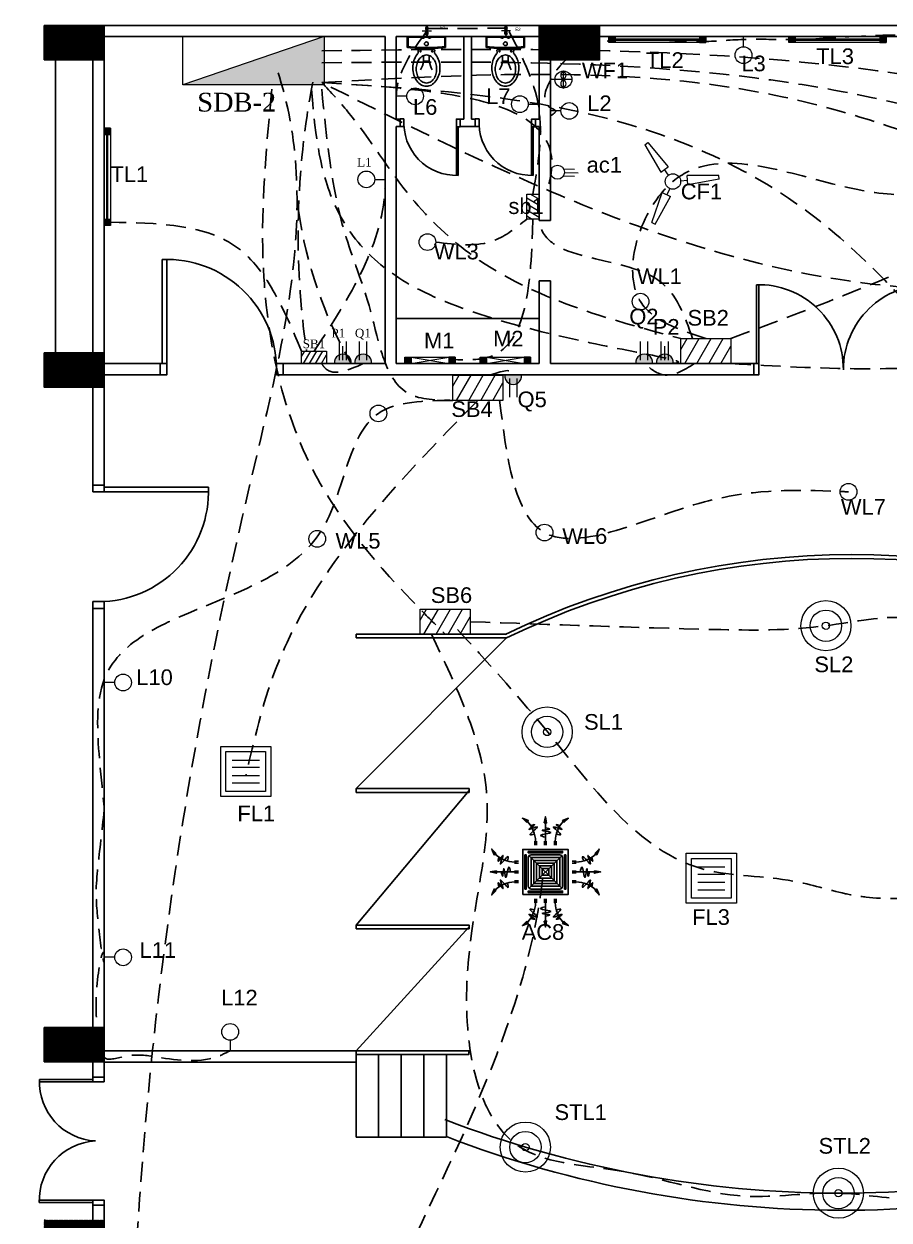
# Model space of a CAD drawing. Header units: inches. Extents: x -913 to 64634, y -1481 to 18188.
# Drawn here: x 2183.5 to 2459.6, y 3989.8 to 4371.3 of the extents above; entities that cross this region are included whole.
import ezdxf

# ---------------------------------------------------------------- set-up
doc = ezdxf.new("R2010")
doc.units = ezdxf.units.IN
doc.header["$MEASUREMENT"] = 0
doc.linetypes.add('HIDDEN', pattern=[9.525, 6.35, -3.175])
for name, color, linetype in [('AC SDB', 14, 'Continuous'), ('AIR', 7, 'Continuous'), ('AIR-00', 8, 'Continuous'), ('AIR-01', 105, 'Continuous'), ('AIR-02', 2, 'Continuous'), ('AIR-04', 40, 'Continuous'), ('ARQ-ALV', 3, 'Continuous'), ('Column', 6, 'Continuous'), ('DB TO SDB', 7, 'Continuous'), ('Door', 130, 'Continuous'), ('SB Wire', 11, 'Continuous'), ('Sofa Washroom', 8, 'Continuous'), ('Stage', 14, 'Continuous'), ('Stairs', 1, 'Continuous'), ('Wall', 150, 'Continuous'), ('Walls', 150, 'Continuous'), ('Washroom wall', 244, 'Continuous')]:
    doc.layers.add(name, color=color, linetype=linetype)
doc.layers.add('E. Fixture', color=6, linetype='Continuous', lineweight=20)
doc.layers.add('HATCH', color=251, linetype='Continuous', lineweight=5)
doc.styles.add('JASIM', font='times.ttf')
doc.styles.get("Standard").update_dxf_attribs({"font": 'arial.ttf'})
pattern_1 = [(45, (869.14106, 0), (-0.0883883476, 0.0883883476), [])]

# ---------------------------------------------------------------- blocks, each defined once
blk = doc.blocks.new('tu')
at = {"layer": 'E. Fixture'}
for p, q in [((27127.2, -3640.35), (27127.2, -3628.35)), ((27121.06, -3634.35), (27118.26, -3634.35)), ((27133.2, -3634.35), (27121.2, -3634.35))]:
    blk.add_line(p, q, dxfattribs=at)
blk.add_circle((27127.2, -3634.35), 6, dxfattribs=at)
for centre, start, end in [((27128.7, -3631.35), 116.56402, 243.43598), ((27125.7, -3631.35), 296.56402, 63.43598), ((27128.7, -3637.35), 116.56402, 243.43598), ((27125.7, -3637.35), 296.56402, 63.43598)]:
    blk.add_arc(centre, 3.35, start, end, dxfattribs=at)
blk = doc.blocks.new('14')
at = {"layer": 'E. Fixture'}
for p, q in [((26225, -3900.1), (26243, -3900.1)), ((26234, -3909.1), (26234, -3891.1))]:
    blk.add_line(p, q, dxfattribs=at)
for centre, start, end in [((26229.5, -3902.4), 26.564, 153.436), ((26229.5, -3897.9), 206.564, 333.436), ((26238.5, -3902.4), 26.564, 153.436), ((26238.5, -3897.9), 206.564, 333.436)]:
    blk.add_arc(centre, 5.03, start, end, dxfattribs=at)
blk = doc.blocks.new('oo')
at = {"layer": 'E. Fixture', "lineweight": 15}
for p, q in [((755.23, 589.1), (809.18, 589.1)), ((755.23, 589.03), (809.18, 589.03)), ((755.23, 588.97), (809.18, 588.97)), ((755.23, 588.9), (809.18, 588.9)), ((755.23, 588.77), (809.18, 588.77)), ((755.23, 588.63), (809.18, 588.63)), ((755.23, 588.57), (809.18, 588.57)), ((755.23, 588.5), (809.18, 588.5)), ((755.23, 588.43), (809.18, 588.43)), ((755.23, 588.43), (809.18, 588.43))]:
    blk.add_line(p, q, dxfattribs=at)
at = {"layer": 'E. Fixture', "color": 5, "lineweight": 15}
blk.add_lwpolyline([(751.23, 590.77), (813.18, 590.77), (813.18, 586.76), (751.23, 586.76), (751.23, 590.77)], dxfattribs=at)
at = {"layer": 'HATCH', "lineweight": 15}
for points in [[(751.23, 590.77), (755.23, 590.77), (755.23, 586.76), (751.23, 586.76)], [(751.56, 590.43), (754.89, 590.43), (754.89, 587.1), (751.56, 587.1)], [(751.89, 590.1), (754.56, 590.1), (754.56, 587.43), (751.89, 587.43)], [(752.23, 589.77), (754.23, 589.77), (754.23, 587.76), (752.23, 587.76)], [(752.56, 589.43), (753.89, 589.43), (753.89, 588.1), (752.56, 588.1)], [(752.89, 589.1), (753.56, 589.1), (753.56, 588.43), (752.89, 588.43)], [(813.18, 590.77), (809.18, 590.77), (809.18, 586.76), (813.18, 586.76)], [(812.85, 590.43), (809.51, 590.43), (809.51, 587.1), (812.85, 587.1)], [(812.52, 590.1), (809.85, 590.1), (809.85, 587.43), (812.52, 587.43)], [(812.18, 589.77), (810.18, 589.77), (810.18, 587.76), (812.18, 587.76)], [(811.85, 589.43), (810.52, 589.43), (810.52, 588.1), (811.85, 588.1)], [(811.52, 589.1), (810.85, 589.1), (810.85, 588.43), (811.52, 588.43)]]:
    blk.add_lwpolyline(points, close=True, dxfattribs=at)
blk = doc.blocks.new('S')
at = {"layer": 'E. Fixture'}
for p, q in [((27102.47, -3564.52), (27101.37, -3580.67)), ((27104.44, -3564.49), (27102.47, -3564.52)), ((27104.44, -3564.49), (27106.12, -3580.63)), ((27106.12, -3580.63), (27101.37, -3580.67)), ((27103.45, -3584.14), (27103.45, -3580.66)), ((27082.54, -3599.02), (27095.82, -3589.69)), ((27083.52, -3600.72), (27098.17, -3593.81)), ((27095.82, -3589.69), (27098.17, -3593.81)), ((27100.04, -3590.05), (27097.02, -3591.79)), ((27106.86, -3590.05), (27109.88, -3591.79)), ((27111.08, -3589.69), (27108.73, -3593.81)), ((27123.38, -3600.72), (27108.73, -3593.81)), ((27124.36, -3599.02), (27111.08, -3589.69)), ((27082.54, -3599.02), (27083.52, -3600.72)), ((27124.36, -3599.02), (27123.38, -3600.72))]:
    blk.add_line(p, q, dxfattribs=at)
blk.add_circle((27103.45, -3588.08), 3.94, dxfattribs=at)
blk = doc.blocks.new('05')
at = {"layer": 'E. Fixture'}
blk.add_hatch(color=256, dxfattribs=at).paths.add_polyline_path([(27124.32, -3822.56), (27124.32, -3814.56, 1.138442)])
for p, q in [((27122.65, -3816.83), (27113.67, -3816.83)), ((27124.32, -3822.56), (27124.32, -3814.56)), ((27122.65, -3820.28), (27113.67, -3820.28)), ((27122.65, -3818.56), (27115.97, -3818.56))]:
    blk.add_line(p, q, dxfattribs=at)
blk.add_arc((27123.8, -3818.56), 4.03, 82.5917, 277.4083, dxfattribs=at)
blk = doc.blocks.new('10')
at = {"layer": 'E. Fixture'}
blk.add_hatch(color=256, dxfattribs=at).paths.add_polyline_path([(27132.13, -3831.38), (27132.13, -3823.38, 1.138442)])
for p, q in [((27130.46, -3825.65), (27121.48, -3825.65)), ((27132.13, -3831.38), (27132.13, -3823.38)), ((27130.46, -3829.1), (27121.48, -3829.1))]:
    blk.add_line(p, q, dxfattribs=at)
blk.add_arc((27131.61, -3827.38), 4.03, 82.5917, 277.4083, dxfattribs=at)
blk = doc.blocks.new('69582')
at = {"layer": 'HATCH'}
for p, q in [((1428.68, -3959.17), (1452.68, -3959.17)), ((1428.68, -3983.17), (1428.68, -3959.17)), ((1452.68, -3959.17), (1452.68, -3983.17)), ((1431.18, -3961.67), (1450.18, -3961.67)), ((1431.18, -3980.67), (1431.18, -3961.67)), ((1450.18, -3961.67), (1450.18, -3980.67)), ((1452.68, -3983.17), (1428.68, -3983.17)), ((1450.18, -3980.67), (1431.18, -3980.67))]:
    blk.add_line(p, q, dxfattribs=at)
blk = doc.blocks.new('L4')
at = {"layer": 'E. Fixture'}
for radius in [8, 8, 5, 1.17]:
    blk.add_circle((39232.56, 28184.17), radius, dxfattribs=at)
blk = doc.blocks.new('C')
at = {"layer": 'E. Fixture'}
blk.add_hatch(color=256, dxfattribs=at).paths.add_polyline_path([(27131.114, -3595.101), (27140.34, -3595.101), (27140.34, -3591.939)])
blk.add_line((27140.34, -3591.939), (27131.114, -3595.101), dxfattribs=at)
blk.add_lwpolyline([(27131.114, -3591.939), (27140.34, -3591.939), (27140.34, -3595.101), (27131.114, -3595.101), (27131.114, -3591.939)], dxfattribs=at)
blk = doc.blocks.new('FCU-13000P (CASSETTE SPLIT)')
at = {"layer": 'AIR-00', "ltscale": 3}
for p, q in [((0, 0.523), (0, 1)), ((-0.193, 0.558), (-0.193, 0.487)), ((-0.162, 0.558), (-0.162, 0.487)), ((-0.016, 0.558), (-0.016, 0.487)), ((0.016, 0.558), (0.016, 0.487)), ((0.162, 0.558), (0.162, 0.487)), ((0.193, 0.558), (0.193, 0.487)), ((-0.523, 0), (-1, 0)), ((-0.558, 0.193), (-0.487, 0.193)), ((-0.558, 0.162), (-0.487, 0.162)), ((-0.558, 0.016), (-0.487, 0.016)), ((0.558, 0.193), (0.487, 0.193)), ((0.558, 0.162), (0.487, 0.162)), ((0.558, 0.016), (0.487, 0.016)), ((0.523, 0), (1, 0)), ((-0.558, -0.016), (-0.487, -0.016)), ((-0.558, -0.162), (-0.487, -0.162)), ((-0.558, -0.193), (-0.487, -0.193)), ((0.558, -0.016), (0.487, -0.016)), ((0.558, -0.162), (0.487, -0.162)), ((0.558, -0.193), (0.487, -0.193)), ((-0.193, -0.558), (-0.193, -0.487)), ((-0.162, -0.558), (-0.162, -0.487)), ((-0.016, -0.558), (-0.016, -0.487)), ((0, -0.523), (0, -1)), ((0.016, -0.558), (0.016, -0.487)), ((0.162, -0.558), (0.162, -0.487)), ((0.193, -0.558), (0.193, -0.487))]:
    blk.add_line(p, q, dxfattribs=at)
at = {"layer": 'AIR-00'}
for p, q in [((0.295, -0.295), (-0.295, 0.295)), ((0.295, 0.295), (-0.295, -0.295))]:
    blk.add_line(p, q, dxfattribs=at)
at = {"layer": 'AIR-00', "ltscale": 3}
for points in [[(-0.335, 0.895), (-0.311, 0.932), (-0.416, 0.973)], [(-0.022, 0.89), (0.022, 0.89), (0, 1)], [(0.335, 0.895), (0.311, 0.932), (0.416, 0.973)], [(-0.895, 0.335), (-0.932, 0.311), (-0.973, 0.416)], [(0.895, 0.335), (0.932, 0.311), (0.973, 0.416)], [(-0.89, 0.022), (-0.89, -0.022), (-1, 0)], [(0.89, 0.022), (0.89, -0.022), (1, 0)], [(-0.895, -0.335), (-0.932, -0.311), (-0.973, -0.416)], [(0.895, -0.335), (0.932, -0.311), (0.973, -0.416)], [(-0.335, -0.895), (-0.311, -0.932), (-0.416, -0.973)], [(-0.022, -0.89), (0.022, -0.89), (0, -1)], [(0.335, -0.895), (0.311, -0.932), (0.416, -0.973)]]:
    blk.add_lwpolyline(points, close=True, dxfattribs=at)
at = {"layer": 'AIR-00'}
for points in [[(-0.323, 0.914, -0.171809), (-0.178, 0.558), (-0.178, 0.522)], [(0.323, 0.914, 0.171809), (0.178, 0.558), (0.178, 0.522)], [(-0.914, 0.323, 0.171809), (-0.558, 0.178), (-0.522, 0.178)], [(0.914, 0.323, -0.171809), (0.558, 0.178), (0.522, 0.178)], [(-0.914, -0.323, -0.171809), (-0.558, -0.178), (-0.522, -0.178)], [(0.914, -0.323, 0.171809), (0.558, -0.178), (0.522, -0.178)], [(-0.323, -0.914, 0.171809), (-0.178, -0.558), (-0.178, -0.522)], [(0.323, -0.914, -0.171809), (0.178, -0.558), (0.178, -0.522)]]:
    blk.add_lwpolyline(points, format="xyb", dxfattribs=at)
for points in [[(-0.26, -0.26), (0.26, -0.26), (0.26, 0.26), (-0.26, 0.26)], [(-0.21, -0.21), (0.21, -0.21), (0.21, 0.21), (-0.21, 0.21)], [(-0.16, -0.16), (0.16, -0.16), (0.16, 0.16), (-0.16, 0.16)], [(-0.11, -0.11), (0.11, -0.11), (0.11, 0.11), (-0.11, 0.11)], [(-0.06, -0.06), (0.06, -0.06), (0.06, 0.06), (-0.06, 0.06)]]:
    blk.add_lwpolyline(points, close=True, dxfattribs=at)
at = {"layer": 'AIR-00', "ltscale": 3}
for points in [[(-0.268, 0.84), (-0.231, 0.852), (-0.134, 0.882), (-0.422, 0.704), (0.005, 0.903), (-0.358, 0.645), (-0.239, 0.678), (-0.199, 0.69)], [(0.268, 0.84), (0.231, 0.852), (0.134, 0.882), (0.422, 0.704), (-0.005, 0.903), (0.358, 0.645), (0.239, 0.678), (0.199, 0.69)], [(-0.84, 0.268), (-0.852, 0.231), (-0.882, 0.134), (-0.704, 0.422), (-0.903, -0.005), (-0.645, 0.358), (-0.678, 0.239), (-0.69, 0.199)], [(0.84, 0.268), (0.852, 0.231), (0.882, 0.134), (0.704, 0.422), (0.903, -0.005), (0.645, 0.358), (0.678, 0.239), (0.69, 0.199)], [(-0.84, -0.268), (-0.852, -0.231), (-0.882, -0.134), (-0.704, -0.422), (-0.903, 0.005), (-0.645, -0.358), (-0.678, -0.239), (-0.69, -0.199)], [(0.84, -0.268), (0.852, -0.231), (0.882, -0.134), (0.704, -0.422), (0.903, 0.005), (0.645, -0.358), (0.678, -0.239), (0.69, -0.199)], [(-0.268, -0.84), (-0.231, -0.852), (-0.134, -0.882), (-0.422, -0.704), (0.005, -0.903), (-0.358, -0.645), (-0.239, -0.678), (-0.199, -0.69)], [(0.268, -0.84), (0.231, -0.852), (0.134, -0.882), (0.422, -0.704), (-0.005, -0.903), (0.358, -0.645), (0.239, -0.678), (0.199, -0.69)]]:
    blk.add_open_spline(points, degree=3, knots=[0.0032834, 0.0032834, 0.0032834, 0.0032834, 0.0712567, 0.1924075, 0.3347111, 0.5062145, 0.5813292, 0.5813292, 0.5813292, 0.5813292], dxfattribs=at)
for points in [[(0, 0.8), (0.077, 0.776), (-0.058, 0.755), (0.098, 0.718), (-0.087, 0.663), (0, 0.631)], [(-0.8, 0), (-0.776, -0.077), (-0.755, 0.058), (-0.718, -0.098), (-0.663, 0.087), (-0.631, 0)], [(0.8, 0), (0.776, -0.077), (0.755, 0.058), (0.718, -0.098), (0.663, 0.087), (0.631, 0)], [(0, -0.8), (0.077, -0.776), (-0.058, -0.755), (0.098, -0.718), (-0.087, -0.663), (0, -0.631)]]:
    blk.add_spline(points, degree=3, dxfattribs=at)
for points in [[(-0.416, 0.973), (-0.335, 0.895), (-0.311, 0.932)], [(0, 1), (-0.022, 0.89), (0.022, 0.89)], [(0.416, 0.973), (0.335, 0.895), (0.311, 0.932)], [(-0.973, 0.416), (-0.895, 0.335), (-0.932, 0.311)], [(0.973, 0.416), (0.895, 0.335), (0.932, 0.311)], [(-1, 0), (-0.89, 0.022), (-0.89, -0.022)], [(1, 0), (0.89, 0.022), (0.89, -0.022)], [(-0.973, -0.416), (-0.895, -0.335), (-0.932, -0.311)], [(0.973, -0.416), (0.895, -0.335), (0.932, -0.311)], [(-0.416, -0.973), (-0.335, -0.895), (-0.311, -0.932)], [(0, -1), (-0.022, -0.89), (0.022, -0.89)], [(0.416, -0.973), (0.335, -0.895), (0.311, -0.932)]]:
    blk.add_solid(points, dxfattribs=at)
at = {"layer": 'AIR-01'}
for points in [[(-0.373, 0.31), (-0.348, 0.31), (-0.348, -0.31), (-0.373, -0.31)], [(-0.31, 0.372), (0.31, 0.372), (0.31, 0.348), (-0.31, 0.348)], [(0.372, 0.31), (0.348, 0.31), (0.348, -0.31), (0.372, -0.31)], [(-0.31, -0.373), (0.31, -0.373), (0.31, -0.348), (-0.31, -0.348)]]:
    blk.add_lwpolyline(points, close=True, dxfattribs=at)
at = {"layer": 'AIR-02'}
blk.add_lwpolyline([(-0.26, -0.31), (0.26, -0.31, 0.414214), (0.31, -0.26), (0.31, 0.26, 0.414214), (0.26, 0.31), (-0.26, 0.31, 0.414214), (-0.31, 0.26), (-0.31, -0.26, 0.414214)], format="xyb", close=True, dxfattribs=at)
at = {"layer": 'AIR-04'}
blk.add_lwpolyline([(-0.41, -0.41), (0.41, -0.41), (0.41, 0.41), (-0.41, 0.41)], close=True, dxfattribs=at)

msp = doc.modelspace()

# ---------------------------------------------------------------- hatches: boundary and pattern name
at = {"layer": 'Column'}
h = msp.add_hatch(dxfattribs=at)
h.set_pattern_fill('ANSI31', color=256)
h.set_pattern_definition(pattern_1)
h.paths.add_polyline_path([(2209.15, 4359.9), (2209.15, 4370.89), (2190, 4370.89), (2190, 4359.9)])
h.paths.add_polyline_path([(2209.15, 4255.44), (2209.15, 4266.43), (2190, 4266.43), (2190, 4255.44)])
h.paths.add_polyline_path([(2678.74, 4370.89), (2678.74, 4367.38), (2678.74, 4367.38), (2678.74, 4359.9), (2697.89, 4359.9), (2697.89, 4370.89)])
h.paths.add_polyline_path([(2678.87, 4266.79), (2678.87, 4255.8), (2698.02, 4255.8), (2698.02, 4266.79)])
h.paths.add_polyline_path([(2678.76, 3989.75), (2678.76, 3978.77), (2697.92, 3978.77), (2697.92, 3989.75)])
h.paths.add_polyline_path([(2678.74, 4051.23), (2678.74, 4040.24), (2697.9, 4040.24), (2697.9, 4051.23)])
h.paths.add_polyline_path([(2698.07, 3737.58), (2678.91, 3737.58), (2678.91, 3726.6), (2698.07, 3726.6)])
h.paths.add_polyline_path([(2697.88, 3536.23), (2678.74, 3536.23), (2678.74, 3528.82), (2678.73, 3525.24), (2697.88, 3525.24)])
h.paths.add_polyline_path([(2616.87, 3536.05), (2597.72, 3536.05), (2597.72, 3525.07), (2616.87, 3525.07)])
h.paths.add_polyline_path([(2518.31, 3536.05), (2499.15, 3536.05), (2499.15, 3525.07), (2518.31, 3525.07)])
h.paths.add_polyline_path([(2388.72, 3536.05), (2369.56, 3536.05), (2369.56, 3525.07), (2388.72, 3525.07)])
h.paths.add_polyline_path([(2290.33, 3525.22), (2290.33, 3528.82), (2290.37, 3536.21), (2271.22, 3536.21), (2271.22, 3525.22)])
h.paths.add_polyline_path([(2209.15, 3525.07), (2209.15, 3536.05), (2190, 3536.05), (2190, 3525.07)])
h.paths.add_polyline_path([(2190.07, 3726.6), (2209.16, 3726.6), (2209.16, 3737.58), (2190.07, 3737.58)])
h.paths.add_polyline_path([(2190.02, 3978.77), (2209.16, 3978.77), (2209.16, 3989.75), (2199.6, 3989.75), (2190.02, 3989.74)])
h.paths.add_polyline_path([(2209.16, 4040.24), (2209.16, 4051.23), (2190, 4051.23), (2190, 4040.24)])
h = msp.add_hatch(dxfattribs=at)
h.set_pattern_fill('ANSI31', color=256)
h.set_pattern_definition(pattern_1)
h.paths.add_polyline_path([(2367.14, 4370.89), (2347.98, 4370.89), (2347.98, 4359.9), (2367.14, 4359.9)])
h.paths.add_polyline_path([(2520.8, 4359.9), (2539.95, 4359.9), (2539.95, 4370.89), (2520.8, 4370.89)])
at = {"layer": 'E. Fixture', "lineweight": 5}
h = msp.add_hatch(dxfattribs=at)
h.set_pattern_fill('ANSI31', color=256, scale=13.334456, angle=105, style=0)
h.set_pattern_definition([(150, (-1371.1924, -31106.6965), (-0.8334035, -1.44349721), [])])
h.paths.add_polyline_path([(2347.95, 4309.08), (2347.95, 4317.08), (2343.95, 4317.08), (2343.95, 4309.08)])
h = msp.add_hatch(dxfattribs=at)
h.set_pattern_fill('ANSI31', color=256, scale=26.668912, angle=15, style=0)
h.set_pattern_definition([(60, (-68438.4265, 11701.2674), (-2.88699442, 1.666807), [])])
h.paths.add_polyline_path([(2393.13, 4262.98), (2409.13, 4262.98), (2409.13, 4270.98), (2393.13, 4270.98)])
h = msp.add_hatch(dxfattribs=at)
h.set_pattern_fill('ANSI31', color=256, scale=13.334456, angle=15, style=0)
h.set_pattern_definition([(60, (-33143.6511, 7982.1221), (-1.44349721, 0.8334035), [])])
h.paths.add_polyline_path([(2272.12, 4262.98), (2280.13, 4262.98), (2280.13, 4266.98), (2272.12, 4266.98)])
h = msp.add_hatch(dxfattribs=at)
h.set_pattern_fill('ANSI31', color=256, scale=26.668912, angle=15, style=0)
h.set_pattern_definition([(60, (-68511.1898, 11689.5397), (-2.88699442, 1.666807), [])])
h.paths.add_polyline_path([(2320.36, 4251.25), (2336.36, 4251.25), (2336.36, 4259.25), (2320.36, 4259.25)])
h = msp.add_hatch(dxfattribs=at)
h.set_pattern_fill('ANSI31', color=256, scale=26.668912, angle=15, style=0)
h.set_pattern_definition([(60, (-68521.6105, 11614.9365), (-2.88699442, 1.666807), [])])
h.paths.add_polyline_path([(2309.94, 4176.65), (2325.94, 4176.65), (2325.94, 4184.65), (2309.94, 4184.65)])

# ---------------------------------------------------------------- linework, layer by layer
at = {"layer": 'AC SDB', "linetype": 'HIDDEN'}
for points in [[(2184.16, 3607.7), (2193.56, 3627.88), (2205.64, 3645.88), (2216.14, 3654.38), (2225.14, 3659.88), (2240.64, 3692.88), (2252.14, 3720.88), (2269.13, 3796.14), (2270.64, 3876.88), (2295.64, 3957.38), (2329.37, 4030.11), (2348.87, 4097.12), (2349.14, 4099.38)], [(2190.14, 3608.38), (2197.56, 3622.88), (2199.93, 3627.67), (2205.64, 3634.38), (2241.14, 3664.38), (2257.14, 3687.88), (2283.64, 3718.88), (2310.14, 3741.88), (2324.14, 3792.38), (2372.14, 3829.38), (2440.14, 3872.38), (2484.64, 3950.38), (2506.64, 4021.88), (2548.63, 4100.81)]]:
    msp.add_spline(points, degree=3, dxfattribs=at)
at = {"layer": 'ARQ-ALV'}
msp.add_line((2226.96, 4259.38), (2226.96, 4262.98), dxfattribs=at)
at = {"layer": 'Column'}
for points in [[(2190, 4370.89), (2209.15, 4370.89), (2209.15, 4359.9), (2190, 4359.9)], [(2347.98, 4370.89), (2367.14, 4370.89), (2367.14, 4359.9), (2347.98, 4359.9)], [(2190, 4266.43), (2209.15, 4266.43), (2209.15, 4255.44), (2190, 4255.44)], [(2190, 4051.23), (2209.16, 4051.23), (2209.16, 4040.24), (2190, 4040.24)]]:
    msp.add_lwpolyline(points, close=True, dxfattribs=at)
at = {"layer": 'DB TO SDB', "linetype": 'HIDDEN'}
msp.add_spline([(2183.53, 3641.54), (2207.03, 3648.97), (2217.1, 3702.88), (2216.1, 3826.38), (2218.6, 3963.88), (2255.1, 4222.09), (2264.41, 4356.46), (2264.1, 4357.38)], degree=3, dxfattribs=at)
at = {"layer": 'Door'}
for p, q in [((2321.51, 4338.54), (2321.51, 4323.01)), ((2322.06, 4338.49), (2322.06, 4323.02)), ((2345.51, 4338.54), (2345.51, 4323.01)), ((2346.06, 4338.49), (2346.06, 4323.02)), ((2445, 4261.03), (2445, 4261.29))]:
    msp.add_line(p, q, dxfattribs=at)
for points in [[(2304.8, 4341.02), (2303.55, 4341.02), (2303.55, 4338.58), (2304.8, 4338.58)], [(2322.75, 4340.98), (2321.51, 4340.98), (2321.51, 4338.54), (2322.75, 4338.54)], [(2328.8, 4341.02), (2327.55, 4341.02), (2327.55, 4338.58), (2328.8, 4338.58)], [(2346.75, 4340.98), (2345.51, 4340.98), (2345.51, 4338.54), (2346.75, 4338.54)], [(2226.96, 4262.98), (2229.1, 4262.98), (2229.1, 4259.37), (2226.96, 4259.37)], [(2264.14, 4262.98), (2266.29, 4262.98), (2266.29, 4259.37), (2264.14, 4259.37)], [(2418, 4262.96), (2416.47, 4262.96), (2416.47, 4259.36), (2418, 4259.36)], [(2209.17, 4224.23), (2209.17, 4222.09), (2205.56, 4222.09), (2205.56, 4224.23)], [(2209.17, 4187.05), (2209.17, 4184.9), (2205.56, 4184.9), (2205.56, 4187.05)], [(2209.16, 4033.85), (2209.16, 4035.38), (2205.56, 4035.38), (2205.56, 4033.85)], [(2209.16, 3994.56), (2209.16, 3996.09), (2205.56, 3996.09), (2205.56, 3994.56)]]:
    msp.add_lwpolyline(points, close=True, dxfattribs=at)
for points in [[(2229.1, 4296.22), (2229.1, 4262.98), (2227.68, 4262.98), (2227.68, 4296.19)], [(2418, 4288.16), (2418, 4262.96), (2417.23, 4262.96), (2417.23, 4288.15)], [(2242.41, 4222.09), (2209.17, 4222.09), (2209.17, 4223.51), (2242.38, 4223.51)], [(2188.48, 4033.85), (2205.56, 4033.85), (2205.56, 4034.58), (2188.5, 4034.58)], [(2188.45, 3995.36), (2205.56, 3995.36), (2205.56, 3996.09), (2188.43, 3996.09)]]:
    msp.add_lwpolyline(points, dxfattribs=at)
for centre, radius, start, end in [((2321.51, 4339.76), 16.75, 175.9618, 271.893), ((2345.51, 4339.76), 16.75, 175.9618, 271.893), ((2229.1, 4261.17), 35.04, 0, 92.3291), ((2418, 4261.16), 27, 359.7257, 91.6279), ((2472, 4261.16), 27, 88.3842, 180), ((2207.37, 4222.09), 35.04, 270, 2.3291), ((2207.36, 4033.85), 18.88, 177.8055, 267.1235), ((2207.36, 3996.09), 18.93, 92.8693, 182.189)]:
    msp.add_arc(centre, radius, start, end, dxfattribs=at)
at = {"layer": 'E. Fixture', "lineweight": 5}
for p, q in [((2414.14, 4367.38), (2412.11, 4367.38)), ((2413.13, 4364.04), (2413.13, 4367.38)), ((2302.35, 4349.26), (2302.35, 4347.24)), ((2305.69, 4348.25), (2302.35, 4348.25)), ((2347.79, 4344.74), (2347.79, 4346.76)), ((2344.46, 4345.75), (2347.79, 4345.75)), ((2351.55, 4344.59), (2351.55, 4342.57)), ((2354.89, 4343.58), (2351.55, 4343.58)), ((2355.74, 4325.13), (2359.23, 4325.05)), ((2356.01, 4323.97), (2360.41, 4323.87)), ((2295.46, 4321.75), (2298.79, 4321.75)), ((2298.79, 4320.74), (2298.79, 4322.76)), ((2355.69, 4322.83), (2359.17, 4322.75)), ((2307.12, 4262.98), (2319.13, 4264.98)), ((2307.12, 4264.98), (2319.13, 4262.98)), ((2331.12, 4262.98), (2343.13, 4264.98)), ((2331.12, 4264.98), (2343.13, 4262.98)), ((2209.16, 4162.26), (2209.16, 4160.24)), ((2212.5, 4161.25), (2209.16, 4161.25)), ((2249.99, 4136.51), (2258.66, 4136.51)), ((2249.99, 4136.51), (2258.66, 4136.51)), ((2249.99, 4134.19), (2258.66, 4134.19)), ((2249.99, 4134.19), (2258.66, 4134.19)), ((2249.99, 4131.57), (2258.66, 4131.57)), ((2249.99, 4131.57), (2258.66, 4131.57)), ((2249.99, 4129.2), (2258.66, 4129.2)), ((2249.99, 4129.2), (2258.66, 4129.2)), ((2398.53, 4102.46), (2407.2, 4102.46)), ((2398.53, 4102.46), (2407.2, 4102.46)), ((2398.53, 4100.14), (2407.2, 4100.14)), ((2398.53, 4100.14), (2407.2, 4100.14)), ((2398.53, 4097.52), (2407.2, 4097.52)), ((2398.53, 4097.52), (2407.2, 4097.52)), ((2398.53, 4095.15), (2407.2, 4095.15)), ((2398.53, 4095.15), (2407.2, 4095.15)), ((2209.16, 4074.59), (2209.16, 4072.57)), ((2212.5, 4073.58), (2209.16, 4073.58)), ((2249.34, 4047.11), (2249.34, 4043.78)), ((2248.33, 4043.78), (2250.35, 4043.78))]:
    msp.add_line(p, q, dxfattribs=at)
for points in [[(2343.95, 4309.08), (2343.95, 4317.08), (2347.95, 4317.08), (2347.95, 4309.08)], [(2393.13, 4270.98), (2409.13, 4270.98), (2409.13, 4262.98), (2393.13, 4262.98)], [(2272.12, 4266.98), (2280.13, 4266.98), (2280.13, 4262.98), (2272.12, 4262.98)], [(2320.36, 4259.25), (2336.36, 4259.25), (2336.36, 4251.25), (2320.36, 4251.25)], [(2309.94, 4184.65), (2325.94, 4184.65), (2325.94, 4176.65), (2309.94, 4176.65)]]:
    msp.add_lwpolyline(points, close=True, dxfattribs=at)
at = {"layer": 'E. Fixture', "color": 252, "lineweight": 5}
for points in [[(2305.12, 4264.98), (2307.12, 4264.98), (2307.12, 4262.98), (2305.12, 4262.98)], [(2305.29, 4264.81), (2306.96, 4264.81), (2306.96, 4263.14), (2305.29, 4263.14)], [(2305.46, 4264.64), (2306.79, 4264.64), (2306.79, 4263.31), (2305.46, 4263.31)], [(2305.62, 4264.48), (2306.62, 4264.48), (2306.62, 4263.48), (2305.62, 4263.48)], [(2305.79, 4264.31), (2306.46, 4264.31), (2306.46, 4263.64), (2305.79, 4263.64)], [(2305.96, 4264.14), (2306.29, 4264.14), (2306.29, 4263.81), (2305.96, 4263.81)], [(2321.13, 4264.98), (2319.13, 4264.98), (2319.13, 4262.98), (2321.13, 4262.98)], [(2320.96, 4264.81), (2319.29, 4264.81), (2319.29, 4263.14), (2320.96, 4263.14)], [(2320.79, 4264.64), (2319.46, 4264.64), (2319.46, 4263.31), (2320.79, 4263.31)], [(2320.63, 4264.48), (2319.63, 4264.48), (2319.63, 4263.48), (2320.63, 4263.48)], [(2320.46, 4264.31), (2319.79, 4264.31), (2319.79, 4263.64), (2320.46, 4263.64)], [(2320.29, 4264.14), (2319.96, 4264.14), (2319.96, 4263.81), (2320.29, 4263.81)], [(2329.12, 4264.98), (2331.12, 4264.98), (2331.12, 4262.98), (2329.12, 4262.98)], [(2329.29, 4264.81), (2330.96, 4264.81), (2330.96, 4263.14), (2329.29, 4263.14)], [(2329.46, 4264.64), (2330.79, 4264.64), (2330.79, 4263.31), (2329.46, 4263.31)], [(2329.62, 4264.48), (2330.62, 4264.48), (2330.62, 4263.48), (2329.62, 4263.48)], [(2329.79, 4264.31), (2330.46, 4264.31), (2330.46, 4263.64), (2329.79, 4263.64)], [(2329.96, 4264.14), (2330.29, 4264.14), (2330.29, 4263.81), (2329.96, 4263.81)], [(2345.13, 4264.98), (2343.13, 4264.98), (2343.13, 4262.98), (2345.13, 4262.98)], [(2344.96, 4264.81), (2343.29, 4264.81), (2343.29, 4263.14), (2344.96, 4263.14)], [(2344.79, 4264.64), (2343.46, 4264.64), (2343.46, 4263.31), (2344.79, 4263.31)], [(2344.63, 4264.48), (2343.63, 4264.48), (2343.63, 4263.48), (2344.63, 4263.48)], [(2344.46, 4264.31), (2343.79, 4264.31), (2343.79, 4263.64), (2344.46, 4263.64)], [(2344.29, 4264.14), (2343.96, 4264.14), (2343.96, 4263.81), (2344.29, 4263.81)]]:
    msp.add_lwpolyline(points, close=True, dxfattribs=at)
for points in [[(2305.12, 4264.98), (2321.13, 4264.98), (2321.13, 4262.98), (2305.12, 4262.98), (2305.12, 4264.98)], [(2329.12, 4264.98), (2345.13, 4264.98), (2345.13, 4262.98), (2329.12, 4262.98), (2329.12, 4264.98)]]:
    msp.add_lwpolyline(points, dxfattribs=at)
at = {"layer": 'E. Fixture', "lineweight": 5}
for centre, radius in [((2413.13, 4361.38), 2.67), ((2308.35, 4348.25), 2.67), ((2341.79, 4345.75), 2.67), ((2357.55, 4343.58), 2.67), ((2292.79, 4321.75), 2.67), ((2353.78, 4324.03), 2.23), ((2312.29, 4301.75), 2.67), ((2380.29, 4282.75), 2.67), ((2296.63, 4247.08), 2.67), ((2446.63, 4222.08), 2.67), ((2277.13, 4207.08), 2.67), ((2349.63, 4209.08), 2.67), ((2215.17, 4161.25), 2.67), ((2215.17, 4073.58), 2.67), ((2249.34, 4049.78), 2.67)]:
    msp.add_circle(centre, radius, dxfattribs=at)
at = {"layer": 'SB Wire', "linetype": 'HIDDEN'}
for centre, radius, start, end in [((2528.4, 4304.08), 257.36, 169.095, 188.2886), ((2406.12, 4331.04), 136.33, 188.1175, 209.9478)]:
    msp.add_arc(centre, radius, start, end, dxfattribs=at)
for points in [[(2337.8, 4369.97), (2312.53, 4369.85)], [(2345.95, 4317.08), (2347.79, 4344.74), (2337.8, 4369.97)], [(2536.44, 4354.36), (2485.14, 4365.38), (2471.11, 4367.38), (2427.64, 4366.38), (2413.13, 4366.38), (2399.45, 4365.71), (2351.64, 4353.59), (2351.55, 4344.59), (2353.22, 4343.58), (2351.55, 4342.08)], [(2312.09, 4369.11), (2302.35, 4348.25), (2302.35, 4347.24)], [(2278.57, 4362.76), (2474.19, 4353.66), (2506.49, 4349.85), (2546.53, 4356.1), (2638.49, 4365.15)], [(2278.57, 4358.94), (2441.92, 4350.26), (2536.35, 4325.45)], [(2278.63, 4352.65), (2419.88, 4349.26), (2605.85, 4262.98)], [(2401.13, 4270.98), (2380.29, 4282.75), (2390.63, 4321.08), (2438.63, 4321.08), (2478.63, 4321.08), (2505.63, 4342.08), (2536.35, 4342.08), (2536.35, 4354.36)], [(2262.67, 4350.51), (2259.73, 4299.81), (2275.59, 4229.38), (2309.94, 4184.65), (2317.94, 4176.65)], [(2275.26, 4350.51), (2311.3, 4285.74), (2386.89, 4262.98), (2385.37, 4262.98)], [(2278.57, 4352.65), (2286.92, 4343.3), (2307.12, 4315.88), (2327.11, 4297.18), (2393.13, 4270.98)], [(2615.63, 4266.98), (2602.03, 4285.97), (2526.85, 4289.38), (2389.85, 4303.22), (2278.57, 4352.65)], [(2278.57, 4352.65), (2351.55, 4322.54), (2351.05, 4320.37)], [(2278.57, 4352.65), (2393.41, 4333.54), (2432, 4312.61), (2482.07, 4263.32)], [(2278.57, 4350.51), (2285.9, 4304.7), (2294.14, 4279.77), (2306.4, 4253.36), (2320.36, 4251.25)], [(2276.13, 4266.98), (2298.79, 4320.74), (2298.79, 4321.75), (2298.79, 4327.04)], [(2314.96, 4301.75), (2333.63, 4302.25), (2343.95, 4309.08)], [(2345.95, 4309.08), (2330.96, 4264.81), (2319.79, 4264.31)], [(2396.85, 4270.98), (2386.01, 4289.53), (2347.95, 4309.08), (2347.94, 4309.29)], [(2409.13, 4270.98), (2444.84, 4284.6), (2539.95, 4311.58), (2541.95, 4311.58)], [(2272.12, 4266.98), (2250.76, 4300.6), (2211.16, 4308.08)], [(2278.49, 4262.98), (2279.73, 4261.46), (2291.77, 4262.98)], [(2397.49, 4262.98), (2387.58, 4259.38), (2381.45, 4262.98)], [(2409.13, 4262.98), (2451.05, 4261.34), (2490.97, 4262.52)], [(2332.14, 4259.25), (2339.65, 4259.38), (2339.65, 4259.03)], [(2320.36, 4251.25), (2296.63, 4247.08), (2278.29, 4209.48), (2209.16, 4162.26), (2207.64, 4136.88), (2209.16, 4121.59)], [(2328.36, 4251.25), (2263.64, 4164.88), (2254.32, 4131.57)], [(2335.29, 4251.42), (2349.63, 4209.08), (2400.64, 4218.88), (2440.98, 4222.31), (2446.63, 4222.08)], [(2325.94, 4180.65), (2403.63, 4178.17), (2440.35, 4179.48), (2475.5, 4178.17), (2497.69, 4150.36), (2533.36, 4150.73), (2537.13, 4148.63)], [(2313.53, 4176.65), (2331.14, 4126.19), (2325.14, 4069.88), (2342.42, 4012.71), (2375, 4005.21), (2413.64, 3997.38), (2443.41, 3998.33), (2465.64, 3996.38), (2503.14, 4001.38), (2539.07, 4010.17)], [(2321.91, 4178.13), (2349.4, 4146.96), (2400.64, 4101.62), (2429.14, 4097.88), (2445.64, 4093.88), (2452.26, 4092.81), (2484.24, 4101.62), (2485.12, 4103.26)], [(2209.16, 4120.58), (2207.14, 4102.38), (2207.64, 4080.88), (2209.16, 4072.57), (2209.16, 4073.58), (2207.14, 4051.23), (2209.16, 4043.78), (2209.16, 4041.88), (2215.14, 4041.88), (2225.14, 4041.88), (2245.14, 4041.88), (2249.34, 4043.78)]]:
    msp.add_spline(points, degree=3, dxfattribs=at)
at = {"layer": 'Sofa Washroom'}
for p, q in [((2305.83, 4367.38), (2305.83, 4363.99)), ((2310.68, 4367.38), (2305.83, 4367.38)), ((2306.09, 4367.12), (2306.09, 4364.17)), ((2310.52, 4367.12), (2306.09, 4367.12)), ((2306.43, 4367.38), (2306.43, 4367.12)), ((2306.91, 4367.38), (2306.91, 4367.12)), ((2309.31, 4367.38), (2309.31, 4367.12)), ((2309.79, 4367.38), (2309.79, 4367.12)), ((2310.73, 4366.78), (2310.52, 4367.12)), ((2310.89, 4367.03), (2310.68, 4367.38)), ((2311.17, 4366.78), (2310.73, 4366.78)), ((2311.01, 4367.03), (2310.89, 4367.03)), ((2311.22, 4367.38), (2311.01, 4367.03)), ((2311.37, 4367.12), (2311.17, 4366.78)), ((2312.69, 4367.38), (2311.22, 4367.38)), ((2312.53, 4367.12), (2311.37, 4367.12)), ((2312.74, 4366.78), (2312.53, 4367.12)), ((2312.9, 4367.03), (2312.69, 4367.38)), ((2313.18, 4366.78), (2312.74, 4366.78)), ((2313.02, 4367.03), (2312.9, 4367.03)), ((2313.23, 4367.38), (2313.02, 4367.03)), ((2313.38, 4367.12), (2313.18, 4366.78)), ((2318.07, 4367.38), (2313.23, 4367.38)), ((2317.82, 4367.12), (2313.38, 4367.12)), ((2314.11, 4367.38), (2314.11, 4367.12)), ((2314.59, 4367.38), (2314.59, 4367.12)), ((2316.99, 4367.38), (2316.99, 4367.12)), ((2317.47, 4367.38), (2317.47, 4367.12)), ((2317.82, 4364.17), (2317.82, 4367.12)), ((2318.07, 4363.99), (2318.07, 4367.38)), ((2331.03, 4367.38), (2331.03, 4363.99)), ((2335.88, 4367.38), (2331.03, 4367.38)), ((2331.29, 4367.12), (2331.29, 4364.17)), ((2335.72, 4367.12), (2331.29, 4367.12)), ((2331.63, 4367.38), (2331.63, 4367.12)), ((2332.11, 4367.38), (2332.11, 4367.12)), ((2334.51, 4367.38), (2334.51, 4367.12)), ((2334.99, 4367.38), (2334.99, 4367.12)), ((2335.93, 4366.78), (2335.72, 4367.12)), ((2336.09, 4367.03), (2335.88, 4367.38)), ((2336.37, 4366.78), (2335.93, 4366.78)), ((2336.21, 4367.03), (2336.09, 4367.03)), ((2336.42, 4367.38), (2336.21, 4367.03)), ((2336.57, 4367.12), (2336.37, 4366.78)), ((2337.89, 4367.38), (2336.42, 4367.38)), ((2337.73, 4367.12), (2336.57, 4367.12)), ((2337.94, 4366.78), (2337.73, 4367.12)), ((2338.1, 4367.03), (2337.89, 4367.38)), ((2338.38, 4366.78), (2337.94, 4366.78)), ((2338.22, 4367.03), (2338.1, 4367.03)), ((2338.43, 4367.38), (2338.22, 4367.03)), ((2338.58, 4367.12), (2338.38, 4366.78)), ((2343.27, 4367.38), (2338.43, 4367.38)), ((2343.02, 4367.12), (2338.58, 4367.12)), ((2339.31, 4367.38), (2339.31, 4367.12)), ((2339.79, 4367.38), (2339.79, 4367.12)), ((2342.19, 4367.38), (2342.19, 4367.12)), ((2342.67, 4367.38), (2342.67, 4367.12)), ((2343.02, 4364.17), (2343.02, 4367.12)), ((2343.27, 4363.99), (2343.27, 4367.38)), ((2309.51, 4363.21), (2314.4, 4363.21)), ((2311.31, 4363.54), (2311.95, 4363.54)), ((2311.31, 4363.49), (2311.31, 4363.54)), ((2311.95, 4363.49), (2311.31, 4363.49)), ((2311.36, 4363.2), (2311.36, 4363.49)), ((2311.95, 4363.54), (2312.6, 4363.54)), ((2312.6, 4363.49), (2311.95, 4363.49)), ((2312.55, 4363.2), (2312.55, 4363.49)), ((2312.6, 4363.54), (2312.6, 4363.49)), ((2334.71, 4363.21), (2339.6, 4363.21)), ((2336.51, 4363.54), (2337.15, 4363.54)), ((2336.51, 4363.49), (2336.51, 4363.54)), ((2337.15, 4363.49), (2336.51, 4363.49)), ((2336.56, 4363.2), (2336.56, 4363.49)), ((2337.15, 4363.54), (2337.8, 4363.54)), ((2337.8, 4363.49), (2337.15, 4363.49)), ((2337.75, 4363.2), (2337.75, 4363.49)), ((2337.8, 4363.54), (2337.8, 4363.49)), ((2311.96, 4361.44), (2310.77, 4361.12)), ((2311.06, 4361.2), (2311.06, 4359.42)), ((2311.06, 4359.42), (2312.85, 4359.42)), ((2313.15, 4361.12), (2311.96, 4361.44)), ((2312.85, 4361.2), (2312.85, 4359.42)), ((2337.16, 4361.44), (2335.97, 4361.12)), ((2336.26, 4361.2), (2336.26, 4359.42)), ((2336.26, 4359.42), (2338.05, 4359.42)), ((2338.35, 4361.12), (2337.16, 4361.44)), ((2338.05, 4361.2), (2338.05, 4359.42)), ((2310.77, 4352.75), (2311.96, 4352.43)), ((2311.96, 4352.43), (2313.15, 4352.75)), ((2335.97, 4352.75), (2337.16, 4352.43)), ((2337.16, 4352.43), (2338.35, 4352.75)), ((2302.35, 4277.38), (2347.95, 4277.38))]:
    msp.add_line(p, q, dxfattribs=at)
for centre, radius in [((2311.95, 4365.02), 0.601), ((2337.15, 4365.02), 0.601), ((2310.07, 4362.59), 0.195), ((2313.83, 4362.59), 0.195), ((2335.27, 4362.59), 0.195), ((2339.03, 4362.59), 0.195)]:
    msp.add_circle(centre, radius, dxfattribs=at)
for centre, radius, start, end in [((2306.02, 4363.99), 0.186, 180, 264.8804), ((2311.97, 4430.38), 66.84, 264.8804, 269.9876), ((2306.22, 4364.17), 0.132, 180, 265.0402), ((2311.97, 4430.38), 66.59, 265.0402, 269.9876), ((2312.68, 4358.71), 4.69, 135.6181, 143.6955), ((2309.95, 4362.69), 0.684, 130.5049, 168.4292), ((2306.88, 4362.28), 2.46, 353.0584, 12.653), ((2311.94, 4430.38), 66.59, 270.0124, 274.9598), ((2311.94, 4430.38), 66.84, 270.0124, 275.1196), ((2313.95, 4362.69), 0.684, 11.5708, 49.4951), ((2317.02, 4362.28), 2.46, 167.347, 186.9416), ((2311.23, 4358.71), 4.69, 36.3045, 44.3819), ((2317.68, 4364.17), 0.132, 274.9598, 360), ((2317.89, 4363.99), 0.186, 275.1196, 0), ((2331.22, 4363.99), 0.186, 180, 264.8804), ((2337.17, 4430.38), 66.84, 264.8804, 269.9876), ((2331.42, 4364.17), 0.132, 180, 265.0402), ((2337.17, 4430.38), 66.59, 265.0402, 269.9876), ((2337.88, 4358.71), 4.69, 135.6181, 143.6955), ((2335.15, 4362.69), 0.684, 130.5049, 168.4292), ((2332.08, 4362.28), 2.46, 353.0584, 12.653), ((2337.14, 4430.38), 66.59, 270.0124, 274.9598), ((2337.14, 4430.38), 66.84, 270.0124, 275.1196), ((2339.15, 4362.69), 0.684, 11.5708, 49.4951), ((2342.22, 4362.28), 2.46, 167.347, 186.9416), ((2336.43, 4358.71), 4.69, 36.3045, 44.3819), ((2342.88, 4364.17), 0.132, 274.9598, 360), ((2343.09, 4363.99), 0.186, 275.1196, 0), ((2315.61, 4357.33), 7.98, 163.0739, 180), ((2313.81, 4357.87), 6.1, 143.6955, 163.0739), ((2314.91, 4356.94), 6.2, 163.3146, 180), ((2313.46, 4357.37), 4.69, 144.1094, 163.3146), ((2312.54, 4358.03), 3.56, 119.7873, 144.1094), ((2302.33, 4361), 8.87, 330.7938, 349.7757), ((2321.57, 4361), 8.87, 190.2243, 209.2062), ((2311.38, 4358.03), 3.56, 35.8906, 60.2127), ((2310.47, 4357.37), 4.69, 16.6854, 35.8906), ((2309.02, 4356.94), 6.2, 0, 16.6854), ((2310.09, 4357.87), 6.1, 16.9261, 36.3045), ((2308.3, 4357.33), 7.98, 0, 16.9261), ((2340.81, 4357.33), 7.98, 163.0739, 180), ((2339.01, 4357.87), 6.1, 143.6955, 163.0739), ((2340.11, 4356.94), 6.2, 163.3146, 180), ((2338.66, 4357.37), 4.69, 144.1094, 163.3146), ((2337.74, 4358.03), 3.56, 119.7873, 144.1094), ((2327.53, 4361), 8.87, 330.7938, 349.7757), ((2346.77, 4361), 8.87, 190.2243, 209.2062), ((2336.58, 4358.03), 3.56, 35.8906, 60.2127), ((2335.67, 4357.37), 4.69, 16.6854, 35.8906), ((2334.22, 4356.94), 6.2, 0, 16.6854), ((2335.29, 4357.87), 6.1, 16.9261, 36.3045), ((2333.5, 4357.33), 7.98, 0, 16.9261), ((2315.61, 4357.33), 7.98, 180, 196.9261), ((2313.81, 4356.78), 6.1, 196.9261, 216.3045), ((2314.91, 4356.94), 6.2, 180, 196.6854), ((2313.46, 4356.5), 4.69, 196.6854, 215.8906), ((2310.47, 4356.5), 4.69, 324.1094, 343.3146), ((2309.02, 4356.94), 6.2, 343.3146, 0), ((2310.09, 4356.78), 6.1, 323.6955, 343.0739), ((2308.3, 4357.33), 7.98, 343.0739, 0), ((2340.81, 4357.33), 7.98, 180, 196.9261), ((2339.01, 4356.78), 6.1, 196.9261, 216.3045), ((2340.11, 4356.94), 6.2, 180, 196.6854), ((2338.66, 4356.5), 4.69, 196.6854, 215.8906), ((2335.67, 4356.5), 4.69, 324.1094, 343.3146), ((2334.22, 4356.94), 6.2, 343.3146, 0), ((2335.29, 4356.78), 6.1, 323.6955, 343.0739), ((2333.5, 4357.33), 7.98, 343.0739, 0), ((2312.68, 4355.94), 4.69, 216.3045, 240.5861), ((2312.54, 4355.84), 3.56, 215.8906, 240.2127), ((2311.95, 4354.66), 3.22, 240.5861, 270), ((2311.95, 4354.66), 3.22, 270, 299.4139), ((2311.38, 4355.84), 3.56, 299.7873, 324.1094), ((2311.23, 4355.94), 4.69, 299.4139, 323.6955), ((2337.88, 4355.94), 4.69, 216.3045, 240.5861), ((2337.74, 4355.84), 3.56, 215.8906, 240.2127), ((2337.15, 4354.66), 3.22, 240.5861, 270), ((2337.15, 4354.66), 3.22, 270, 299.4139), ((2336.58, 4355.84), 3.56, 299.7873, 324.1094), ((2336.43, 4355.94), 4.69, 299.4139, 323.6955)]:
    msp.add_arc(centre, radius, start, end, dxfattribs=at)
at = {"layer": 'Stage'}
for p, q in [((2337.49, 4176.65), (2289.56, 4176.65)), ((2337.49, 4175.45), (2289.56, 4175.45)), ((2337.49, 4176.65), (2310.78, 4176.65)), ((2331.49, 4176.65), (2310.78, 4176.65)), ((2337.49, 4175.45), (2310.78, 4175.45)), ((2331.49, 4175.45), (2310.78, 4175.45))]:
    msp.add_line(p, q, dxfattribs=at)
for points in [[(2289.56, 4127.39), (2325.56, 4127.39), (2325.56, 4126.19), (2289.56, 4126.19)], [(2289.56, 4083.88), (2325.56, 4083.88), (2325.56, 4082.68), (2289.56, 4082.68)], [(2289.52, 4043.78), (2325.52, 4043.78), (2325.52, 4042.58), (2289.52, 4042.58)]]:
    msp.add_lwpolyline(points, close=True, dxfattribs=at)
for centre, radius, start, end in [((2447.67, 3949.19), 252.85, 64.0642, 115.9358), ((2447.67, 3949.12), 251.72, 64.0424, 115.9576)]:
    msp.add_arc(centre, radius, start, end, dxfattribs=at)
at = {"layer": 'Stairs', "ltscale": 3}
for p, q in [((2296.72, 4016.18), (2296.72, 4042.58)), ((2303.92, 4016.18), (2303.92, 4042.58)), ((2311.12, 4016.18), (2311.12, 4042.58)), ((2318.32, 4016.18), (2318.32, 4042.58)), ((2289.52, 4040.18), (2289.52, 4016.18)), ((2289.52, 4016.18), (2296.72, 4016.18)), ((2296.72, 4016.18), (2303.92, 4016.18)), ((2303.92, 4016.18), (2311.12, 4016.18)), ((2311.12, 4016.18), (2318.32, 4016.18))]:
    msp.add_line(p, q, dxfattribs=at)
at = {"layer": 'Wall'}
for p, q in [((2209.15, 4370.89), (2347.98, 4370.89)), ((2367.14, 4370.89), (2520.8, 4370.89)), ((2337.49, 4175.45), (2289.56, 4127.39)), ((2325.56, 4126.79), (2289.56, 4083.88)), ((2325.56, 4083.28), (2289.52, 4043.78))]:
    msp.add_line(p, q, dxfattribs=at)
at = {"layer": 'Wall', "ltscale": 3}
for p, q in [((2298.75, 4262.98), (2298.75, 4367.38)), ((2302.35, 4340.98), (2302.35, 4367.38)), ((2323.95, 4340.98), (2323.95, 4367.38)), ((2326.35, 4340.98), (2326.35, 4367.38)), ((2347.95, 4340.98), (2347.95, 4367.38)), ((2351.55, 4308.58), (2351.55, 4359.9)), ((2302.35, 4340.98), (2303.55, 4340.98)), ((2303.55, 4340.98), (2303.55, 4338.58)), ((2303.55, 4340.98), (2303.55, 4338.58)), ((2303.55, 4340.98), (2303.55, 4338.58)), ((2322.75, 4340.98), (2323.95, 4340.98)), ((2322.75, 4340.98), (2322.75, 4338.58)), ((2326.35, 4340.98), (2327.55, 4340.98)), ((2326.35, 4340.98), (2327.55, 4340.98)), ((2327.55, 4340.98), (2327.55, 4338.58)), ((2327.55, 4340.98), (2327.55, 4338.58)), ((2327.55, 4340.98), (2327.55, 4338.58)), ((2346.75, 4340.98), (2347.95, 4340.98)), ((2346.75, 4340.98), (2346.75, 4338.58)), ((2346.75, 4340.98), (2347.95, 4340.98)), ((2302.35, 4262.98), (2302.35, 4338.58)), ((2302.35, 4338.58), (2303.55, 4338.58)), ((2322.75, 4338.58), (2327.55, 4338.58)), ((2346.75, 4338.58), (2347.95, 4338.58)), ((2347.95, 4308.58), (2347.95, 4338.58)), ((2347.95, 4308.58), (2351.55, 4308.58)), ((2347.95, 4262.98), (2347.95, 4289.38)), ((2347.95, 4289.38), (2351.55, 4289.38)), ((2351.55, 4262.98), (2351.55, 4289.38)), ((2302.35, 4262.98), (2302.35, 4277.38)), ((2226.96, 4262.98), (2209.16, 4262.98)), ((2298.75, 4262.98), (2265.36, 4262.98)), ((2347.95, 4262.98), (2302.35, 4262.98)), ((2418, 4262.98), (2351.55, 4262.98)), ((2226.96, 4259.38), (2209.16, 4259.38)), ((2209.16, 4222.09), (2209.16, 4259.38)), ((2418, 4259.38), (2265.36, 4259.38)), ((2209.16, 4043.78), (2209.16, 4187.09))]:
    msp.add_line(p, q, dxfattribs=at)
for points in [[(2298.75, 4367.38), (2209.16, 4367.38)], [(2209.16, 4367.38), (2209.16, 4262.98)], [(2347.95, 4367.38), (2302.35, 4367.38)], [(2520.8, 4367.38), (2367.14, 4367.38)], [(2193.56, 4266.43), (2193.56, 4359.9)], [(2205.56, 4359.9), (2205.56, 4266.43)], [(2205.56, 4255.44), (2205.56, 4222.09)], [(2205.56, 4187.05), (2205.56, 4051.23)], [(2209.16, 4040.18), (2289.52, 4040.18), (2289.52, 4043.78), (2209.16, 4043.78)], [(2205.56, 4040.18), (2205.56, 4035.38)], [(2209.16, 4040.18), (2209.16, 4035.38)], [(2205.56, 3994.56), (2205.56, 3989.76)], [(2209.16, 3994.56), (2209.16, 3528.82)]]:
    msp.add_lwpolyline(points, dxfattribs=at)
at = {"layer": 'Walls'}
for p, q in [((2205.56, 4035.38), (2209.16, 4035.38)), ((2205.56, 3994.56), (2209.16, 3994.56))]:
    msp.add_line(p, q, dxfattribs=at)
at = {"layer": 'Washroom wall', "ltscale": 3}
msp.add_line((2289.56, 4175.45), (2289.56, 4176.65), dxfattribs=at)
for centre in [(2444.2, 4349.95), (2444.69, 4344.49)]:
    msp.add_arc(centre, 351.61, 248.9369, 290.8064, dxfattribs=at)

# ---------------------------------------------------------------- block references
at = {"lineweight": 5, "xscale": 0.5, "yscale": 0.5, "zscale": 0.5}
for p in [(1994.52, 4071.99), (2052.02, 4071.99)]:
    msp.add_blockref('oo', p, dxfattribs=at)
at = {"lineweight": 5, "xscale": 0.5, "yscale": 0.5, "zscale": 0.5, "rotation": 90}
msp.add_blockref('oo', (2504.55, 3931.47), dxfattribs=at)
at = {"layer": 'AIR', "xscale": 17.59469228073295, "yscale": 17.59469228073295, "zscale": 17.59469228073295}
msp.add_blockref('FCU-13000P (CASSETTE SPLIT)', (2349.93, 4100.81), dxfattribs=at)
at = {"layer": 'E. Fixture', "lineweight": 5}
for name, p, xscale, yscale, zscale, rotation in [('14', (2949.24, 8654.97), 0.1633701471540731, 0.1633701471540731, 0.1633701471540731, 270), ('14', (2974.51, 8655.08), 0.1633701471540731, 0.1633701471540731, 0.1633701471540731, 270), ('S', (16809.47, -4851), 0.6250526276705225, 0.6250526276671735, 0.6250526276669662, 155.0800922591944), ('05', (4831.25, 22347.38), 0.6667228028454701, 0.6667228028436512, 0.6667228028454701, 270), ('10', (4843.57, 22352.59), 0.6667228028454701, 0.6667228028436512, 0.6667228028454701, 270), ('10', (4933.25, 22352.59), 0.6667228028454701, 0.6667228028436512, 0.6667228028454701, 270), ('05', (4933.96, 22347.38), 0.6667228028454701, 0.6667228028436512, 0.6667228028454701, 270), ('10', (-212.15, -13830.23), 0.6667228028454701, 0.6667228028436512, 0.6667228028454701, 89.99999999999999)]:
    msp.add_blockref(name, p, dxfattribs=dict(at, xscale=xscale, yscale=yscale, zscale=zscale, rotation=rotation))
for name, p, xscale, yscale, zscale in [('C', (-130369.12, 21922.98), 4.887500000011642, 4.887500000011642, 4.887499999999999), ('tu', (-9871.21, 5991.69), 0.4507240284477316, 0.4507240284465019, 0.4507240284477316)]:
    msp.add_blockref(name, p, dxfattribs=dict(at, xscale=xscale, yscale=yscale, zscale=zscale))
for p in [(-36793.13, -24004.81), (-36882.09, -24038.7), (-36889.02, -24171.13), (-36789.15, -24185.84)]:
    msp.add_blockref('L4', p, dxfattribs=at)
at = {"layer": 'HATCH', "lineweight": 5, "xscale": 0.6667228028454701, "yscale": 0.6667228028436512, "zscale": 0.6667228028454701}
for p in [(1293.79, 6780.53), (1293.79, 6780.53), (1442.33, 6746.48), (1442.33, 6746.48)]:
    msp.add_blockref('69582', p, dxfattribs=at)

# ---------------------------------------------------------------- texts
at = {"layer": 'DB TO SDB', "linetype": 'HIDDEN'}
for s, height, p in [('E1', 1, (2316.31, 4369.64)), ('E2', 1, (2340.31, 4369.1)), ('TL2', 5, (2382.01, 4357.31)), ('TL3', 5, (2436.35, 4358.53)), ('WF1', 5, (2361.55, 4354.03)), ('L3', 5, (2412.46, 4356.23)), ('L7', 5, (2331.01, 4345.78)), ('L6', 5, (2307.69, 4342.35)), ('L2', 5, (2363.27, 4343.51)), ('ac1', 5, (2363.09, 4323.9)), ('TL1', 5, (2211.16, 4320.89)), ('CF1', 5, (2393.13, 4315.38)), ('sb1', 5, (2338.13, 4310.71)), ('WL3', 5, (2314.32, 4296.23)), ('WL1', 5, (2379.1, 4288.33)), ('Q2', 5, (2376.7, 4275.49)), ('SB2', 5, (2395.27, 4275.09)), ('P2', 5, (2384.19, 4272.2)), ('M1', 5, (2311.18, 4267.82)), ('M2', 5, (2333.24, 4268.45)), ('SB4', 5, (2319.92, 4245.96)), ('Q5', 5, (2341.05, 4249.07)), ('WL7', 5, (2444.21, 4214.77)), ('WL5', 5, (2282.96, 4203.96)), ('WL6', 5, (2355.3, 4205.48)), ('SB6', 5, (2313.36, 4186.62)), ('SL2', 5, (2435.75, 4164.54)), ('L10', 5, (2219.38, 4160.43)), ('SL1', 5, (2362.26, 4146.18)), ('FL1', 5, (2251.64, 4117)), ('FL3', 5, (2396.76, 4083.93)), ('AC8', 5, (2342.36, 4079.16)), ('L11', 5, (2220.46, 4073.41)), ('L12', 5, (2246.45, 4058.21)), ('STL1', 5, (2352.85, 4021.68)), ('STL2', 5, (2437.09, 4010.94))]:
    msp.add_text(s, height=height, dxfattribs=at).set_placement(p)
at = {"layer": 'DB TO SDB', "linetype": 'HIDDEN', "style": 'JASIM'}
for s, height, p in [('SDB-2', 6, (2238.83, 4343.38)), ('L1', 2.762, (2289.85, 4325.84)), ('P1', 2.762, (2281.64, 4271.34)), ('Q1', 2.762, (2289.14, 4271.34)), ('SB1', 2.762, (2272.5, 4267.89))]:
    msp.add_text(s, height=height, dxfattribs=at).set_placement(p)

doc.saveas('drawing.dxf')
